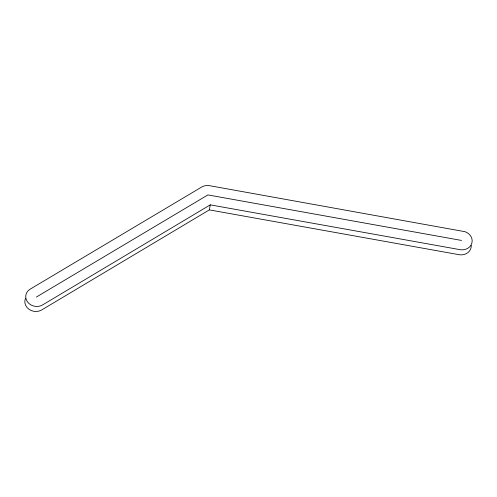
<?xml version="1.0" encoding="UTF-8"?>
<svg xmlns="http://www.w3.org/2000/svg" width="497" height="497" viewBox="0 0 497 497"><rect width="100%" height="100%" fill="white"/><g stroke="black" fill="none" stroke-linecap="round" stroke-linejoin="round"><path stroke-width="0.75" d="M25.521 298.287A10.679 9.375 10.3 0 0 28.894 309.227A10.679 9.375 10.3 0 0 41.568 310.022L209.349 209.889L210.262 204.863L460.731 249.786A10.679 9.375 10.3 0 0 471.951 242.797A10.679 9.375 10.3 0 0 465.068 231.708L209.697 185.716A10.679 9.375 10.3 0 0 201.757 186.99L30.236 289.111A10.679 9.375 10.3 0 0 27.658 302.114A10.679 9.375 10.3 0 0 42.481 304.996L210.262 204.863M36.362 297.057L207.901 194.917L461.545 240.436M209.349 209.889L459.818 254.818A10.679 9.375 10.3 0 0 471.249 245.388"/></g></svg>
